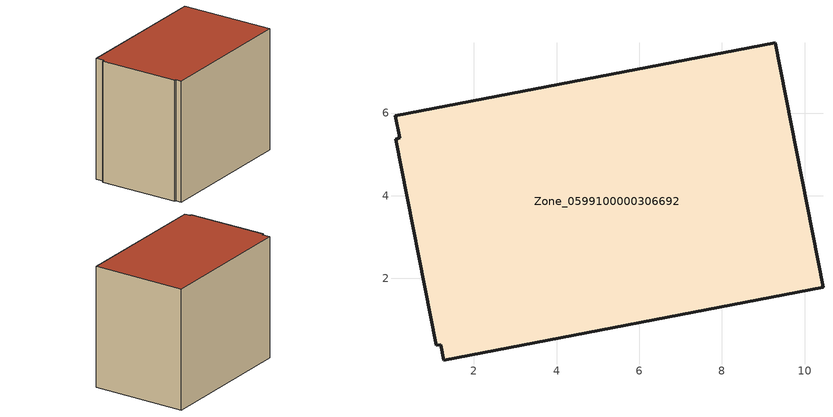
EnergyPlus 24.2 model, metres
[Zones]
Zone_0599100000306692
 floor ground (C_G): 9.29,7.7 10.44,1.78 1.26,0.02 1.19,0.39 1.08,0.39 0.11,5.37 0.21,5.4 0.1,5.94 z0
 wall outside (C_F): 10.44,1.78 9.29,7.7 0.1,5.94 0.21,5.4 0.11,5.37 1.08,0.39 1.19,0.39 1.26,0.02 10.44,1.78 z0:7.76
 roof outside (C_R): 1.19,0.39 1.26,0.02 10.44,1.78 9.29,7.7 0.1,5.94 0.21,5.4 0.11,5.37 1.08,0.39 z7.76
[BUILDING]
Pand.0599100000306692: North Axis=0; Terrain=City; Loads Convergence Tolerance Value=0.04; Temperature Convergence Tolerance Value=0.4; Solar Distribution=FullExterior; Maximum Number of Warmup Days=25; Minimum Number of Warmup Days=1
[Site:Location]
Rotterdam.The.Hague.AP_ZH_NLD Design_Conditions: Latitude=51.96; Longitude=4.45; Time Zone=1; Elevation=-4.5
[SITE:GROUNDTEMPERATURE:BUILDINGSURFACE]
18, 18, 18, 18, 18, 18, 18, 18, 18, 18, 18, 18
[MATERIAL] Thermal Absorptance=0.9; Solar Absorptance=0.7; Visible Absorptance=0.7
Name | Roughness | Thickness | Conductivity | Density | Specific Heat
G.TI.1975-1991 | MediumSmooth | 0.15 | 0.288461 | 540 | 1210
F.TI.1975-1991 | Rough | 0.3 | 0.230769 | 1920 | 840
R.TI.1975-1991 | MediumRough | 0.2 | 0.153846 | 1500 | 1000
[CONSTRUCTION]
C_G: G.TI.1975-1991
C_F: F.TI.1975-1991
C_R: R.TI.1975-1991
[ZONE]
Zone_0599100000306692: Type=1; Multiplier=1; Ceiling Height=Autocalculate; Volume=Autocalculate; Floor Area=autocalculate; Part of Total Floor Area=Yes
[ZONEINFILTRATION:DESIGNFLOWRATE]
Infil_Zone_0599100000306692: Zone or ZoneList or Space or SpaceList=Zone_0599100000306692; Schedule=AlwaysOn; Design Flow Rate Calculation Method=Flow/Area; Flow Rate per Floor Area=0.003; Constant Term Coefficient=1; Temperature Term Coefficient=0; Velocity Term Coefficient=0; Velocity Squared Term Coefficient=0
[HVACTEMPLATE:ZONE:IDEALLOADSAIRSYSTEM]
Zone_0599100000306692: Maximum Heating Supply Air Temperature=50; Minimum Cooling Supply Air Temperature=13; Maximum Heating Supply Air Humidity Ratio=0.0156; Minimum Cooling Supply Air Humidity Ratio=0.0077; Heating Limit=NoLimit; Cooling Limit=NoLimit; Dehumidification Control Type=ConstantSensibleHeatRatio; Cooling Sensible Heat Ratio=0.7; Dehumidification Setpoint=60; Humidification Control Type=None; Humidification Setpoint=30; Outdoor Air Method=None; Outdoor Air Flow Rate per Person=0.00944; Outdoor Air Flow Rate per Zone Floor Area=0; Outdoor Air Flow Rate per Zone=0; Demand Controlled Ventilation Type=None; Outdoor Air Economizer Type=NoEconomizer; Heat Recovery Type=None; Sensible Heat Recovery Effectiveness=0.7; Latent Heat Recovery Effectiveness=0.65
[ZONECONTROL:THERMOSTAT]
ThermostatControl_Zone_0599100000306692: Zone or ZoneList=Zone_0599100000306692; Control Type Schedule=DualSetpointControlType; Control 1=Thermostat_Zone_0599100000306692; Temperature Difference Between Cutout And Setpoint=0
[THERMOSTATSETPOINT:DUALSETPOINT]
Thermostat_Zone_0599100000306692: Heating Setpoint Temperature Schedule=HeatingSetpoint_Zone_0599100000306692; Cooling Setpoint Temperature Schedule=CoolingSetpoint_Zone_0599100000306692
[SCHEDULE:COMPACT]
HeatingSetpoint_Zone_0599100000306692: Through: 12/31, For: AllDays, Until: 24:00, 21
CoolingSetpoint_Zone_0599100000306692: Through: 12/31, For: AllDays, Until: 24:00, 24
DualSetpointControlType: Through: 12/31, For: AllDays, Until: 24:00, 4
AlwaysOn: Through: 12/31, For: AllDays, Until: 24:00, 1
